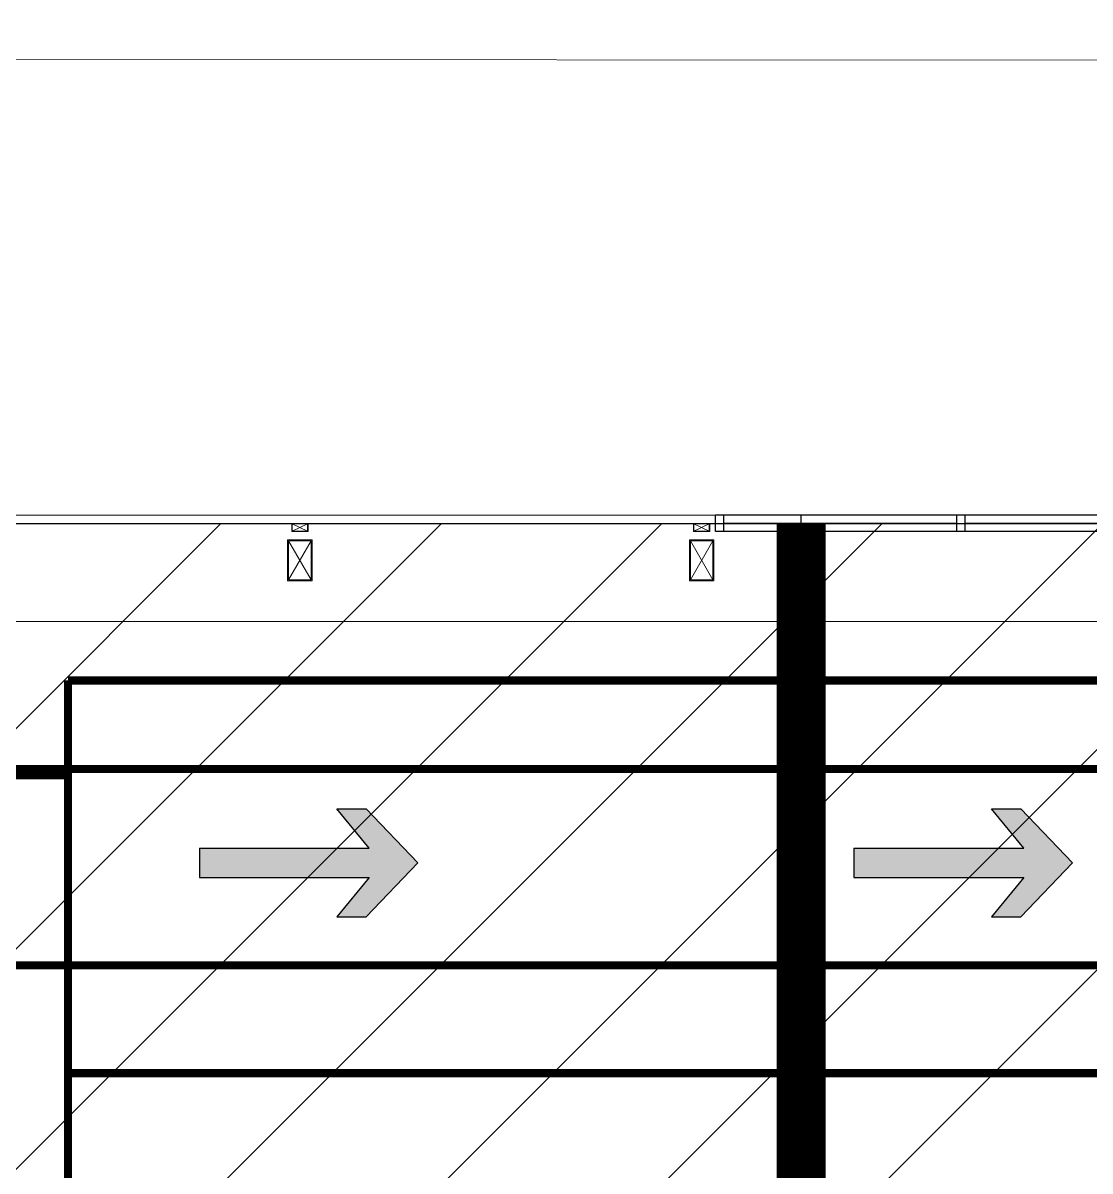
# Model space of a CAD drawing. Header units: millimetres. Extents: x 4739419 to 5837985, y 2291271 to 3446271.
# Drawn here: x 4965879 to 4972400, y 2529033 to 2536050 of the extents above; entities that cross this region are included whole.
import ezdxf

# ---------------------------------------------------------------- set-up
doc = ezdxf.new("R2010")
doc.units = ezdxf.units.MM
doc.linetypes.add('XR-평면도$0$HIDDEN2', pattern=[4.7625, 3.175, -1.5875])
doc.layers.get('0').update_dxf_attribs({"color": 255})
for name, color, linetype in [('HEB- Saw Cut(PC Topping)', 5, 'Continuous'), ('HEB-Angle joint', 1, 'Continuous'), ('HEB-Area(PC Topping)', 3, 'Continuous'), ('XR-평면도$0$보행동선', 9, 'Continuous')]:
    doc.layers.add(name, color=color, linetype=linetype)
for name, color, linetype, lineweight in [('XR-평면도$0$A-CNTL', 9, 'Continuous', 15), ('XR-평면도$0$A-DWXM-WIND', 9, 'Continuous', 25), ('XR-평면도$0$A-SECT-LIN2', 9, 'Continuous', 20), ('XR-평면도$0$A-SECT-LIN3', 9, 'Continuous', 18), ('XR-평면도$0$A-STXS-SETB', 9, 'Continuous', 20), ('XR-평면도$0$A-WAXM-DRYW', 9, 'Continuous', 25), ('XR-평면도$0$A-WAXM-PANL', 9, 'Continuous', 20), ('XR-평면도$0$A-XXXX-OPEN', 9, 'Continuous', 15)]:
    doc.layers.add(name, color=color, linetype=linetype, lineweight=lineweight)

# ---------------------------------------------------------------- blocks, each defined once
blk = doc.blocks.new('XR-평면도$0$중심선(210216)')
at = {"layer": 'XR-평면도$0$A-CNTL', "ltscale": 300}
blk.add_lwpolyline([(-10000, 196000), (186000, 196000)], dxfattribs=at)
blk = doc.blocks.new('XR-평면도$0$win1')
at = {"layer": 'XR-평면도$0$A-DWXM-WIND'}
for p, q in [((-1500, 100), (-1500, 0)), ((-1500, 100), (-1450, 100)), ((-1450, 100), (-1450, 0)), ((-1450, 100), (-25, 100)), ((-25, 100), (25, 100)), ((-25, 100), (-25, 0)), ((25, 100), (25, 0)), ((25, 100), (1450, 100)), ((1450, 100), (1450, 0)), ((1450, 100), (1500, 100)), ((1500, 100), (1500, 0)), ((-1450, 50), (-25, 50)), ((-1450, 0), (-25, 0)), ((-25, 0), (25, 0)), ((25, 50), (1450, 50)), ((25, 0), (1450, 0)), ((-1500, 0), (-1450, 0)), ((1450, 0), (1500, 0))]:
    blk.add_line(p, q, dxfattribs=at)
blk = doc.blocks.new('XR-평면도$0$aw13pan4f~8f')
at = {"layer": 'XR-평면도$0$A-SECT-LIN2'}
for points in [[(6010, 50), (6010, 300), (6160, 300), (6160, 50)], [(8465, 50), (8465, 300), (8615, 300), (8615, 50)], [(6135, -50), (6035, -50), (6035, 0), (6135, 0)], [(8590, -50), (8490, -50), (8490, 0), (8590, 0)]]:
    blk.add_lwpolyline(points, close=True, dxfattribs=at)
at = {"layer": 'XR-평면도$0$A-SECT-LIN3'}
for points in [[(6016, 56), (6016, 294), (6154, 294), (6154, 56)], [(8471, 56), (8471, 294), (8609, 294), (8609, 56)], [(6132, -47), (6038, -47), (6038, -3), (6132, -3)], [(8587, -47), (8493, -47), (8493, -3), (8587, -3)]]:
    blk.add_lwpolyline(points, close=True, dxfattribs=at)
at = {"layer": 'XR-평면도$0$A-WAXM-PANL'}
for points in [[(11000, -50), (6000, -50)], [(6000, -50), (6000, -100)], [(6000, -100), (11000, -100)]]:
    blk.add_lwpolyline(points, dxfattribs=at)
at = {"layer": 'XR-평면도$0$A-XXXX-OPEN'}
for p, q in [((6016, 294), (6154, 56)), ((6154, 294), (6016, 56)), ((8471, 294), (8609, 56)), ((8609, 294), (8471, 56)), ((6038, -47), (6132, -3)), ((6132, -47), (6038, -3)), ((8493, -47), (8587, -3)), ((8587, -47), (8493, -3))]:
    blk.add_line(p, q, dxfattribs=at)
at = {"layer": 'XR-평면도$0$A-WAXM-DRYW'}
blk.add_blockref('XR-평면도$0$win1', (4500, -100), dxfattribs=at)
blk = doc.blocks.new('XR-평면도$0$aw13aw14 4f~8f')
at = {"rotation": 180}
blk.add_blockref('XR-평면도$0$aw13pan4f~8f', (236693, 1726670.6), dxfattribs=at)
blk = doc.blocks.new('XR-평면도$0$keep clear')
at = {"layer": 'XR-평면도$0$보행동선'}
h = blk.add_hatch(color=256, dxfattribs=at)
h.dxf.hatch_style = 1
h.paths.add_polyline_path([(11925.4, 110), (11925.4, -70), (12963.7, -70), (12765.4, -310), (12945.4, -310), (13260.4, 20), (12945.4, 350), (12765.4, 350), (12963.7, 110)])
h.paths.add_polyline_path([(15925.4, 110), (15925.4, -70), (16963.7, -70), (16765.4, -310), (16945.4, -310), (17260.4, 20), (16945.4, 350), (16765.4, 350), (16963.7, 110)])
h.paths.add_polyline_path([(19925.4, 110), (19925.4, -70), (20963.7, -70), (20765.4, -310), (20945.4, -310), (21260.4, 20), (20945.4, 350), (20765.4, 350), (20963.7, 110)])
h.paths.add_polyline_path([(5199.1, 20), (5514.1, -310), (5694.1, -310), (5495.8, -70), (6534.1, -70), (6534.1, 110), (5495.8, 110), (5694.1, 350), (5514.1, 350)])
h.paths.add_polyline_path([(1199.1, 20), (1514.1, -310), (1694.1, -310), (1495.8, -70), (2534.1, -70), (2534.1, 110), (1495.8, 110), (1694.1, 350), (1514.1, 350)])
h.paths.add_polyline_path([(-2800.9, 20), (-2485.9, -310), (-2305.9, -310), (-2504.2, -70), (-1465.9, -70), (-1465.9, 110), (-2504.2, 110), (-2305.9, 350), (-2485.9, 350)])
for p, q in [((-2800.9, 20), (-2485.9, 350)), ((-2504.2, 110), (-2305.9, 350)), ((-2305.9, 350), (-2485.9, 350)), ((1199.1, 20), (1514.1, 350)), ((1495.8, 110), (1694.1, 350)), ((1694.1, 350), (1514.1, 350)), ((-1465.9, 110), (-2504.2, 110)), ((-1465.9, 110), (-1465.9, -70)), ((2534.1, 110), (1495.8, 110)), ((2534.1, 110), (2534.1, -70)), ((-2800.9, 20), (-2485.9, -310)), ((1199.1, 20), (1514.1, -310)), ((-1465.9, -70), (-2504.2, -70)), ((-2504.2, -70), (-2305.9, -310)), ((2534.1, -70), (1495.8, -70)), ((1495.8, -70), (1694.1, -310)), ((-2305.9, -310), (-2485.9, -310)), ((1694.1, -310), (1514.1, -310))]:
    blk.add_line(p, q, dxfattribs=at)
blk = doc.blocks.new('XR-평면도$0$보행통로(상온창고)')
at = {"layer": 'XR-평면도$0$보행동선', "linetype": 'XR-평면도$0$HIDDEN2', "ltscale": 100, "const_width": 50}
blk.add_lwpolyline([(105150, 191799.3), (73350, 191799.3), (73350, 192999.3), (105150, 192999.3), (105150, 191799.3)], dxfattribs=at)
at = {"layer": 'XR-평면도$0$보행동선', "xscale": -1}
blk.add_blockref('XR-평면도$0$keep clear', (98479.7, 192406), dxfattribs=at)

msp = doc.modelspace()

# ---------------------------------------------------------------- hatches: boundary and pattern name
at = {"layer": 'HEB-Area(PC Topping)', "transparency": 33554559}
h = msp.add_hatch(dxfattribs=at)
h.set_pattern_fill('ANSI31', color=256, scale=300)
h.paths.add_polyline_path([(4909511.8, 2517631.7), (4922154.5, 2517631.7), (4922154.5, 2532991.2), (4976661.8, 2532991.2), (4976661.8, 2522091.2), (4980461.8, 2522091.2), (4980461.8, 2532991.2), (5030114.5, 2532991.2), (5030114.5, 2520031.7), (5042711.8, 2520031.7), (5042711.8, 2491306.2), (4932111.8, 2491231.7), (4932111.8, 2488060.8), (4909511.8, 2488060.8)])

# ---------------------------------------------------------------- linework, layer by layer
at = {"layer": 'HEB- Saw Cut(PC Topping)', "const_width": 50}
for points in [[(4966154.5, 2532031.7), (4975114.5, 2532031.7), (4975114.5, 2491260.7)], [(4966154.5, 2491254.6), (4966154.5, 2532031.7)], [(4964164.5, 2531451.7), (4966154.5, 2531451.7)], [(4966154.5, 2529631.7), (4975114.5, 2529631.7)]]:
    msp.add_lwpolyline(points, dxfattribs=at)
at = {"layer": 'HEB-Angle joint', "const_width": 300}
msp.add_lwpolyline([(4970634.5, 2491231.7), (4970634.5, 2532991.2)], dxfattribs=at)
at = {"layer": 'HEB-Area(PC Topping)', "color": 0}
msp.add_lwpolyline([(4937613.4, 2491231.7), (4949192, 2491231.7), (4949192, 2491231.7), (4970634.5, 2491231.7), (4970634.5, 2533041.2)], dxfattribs=at)
at = {"layer": 'HEB-Area(PC Topping)'}
msp.add_lwpolyline([(4976661.8, 2455391.2), (4949611.8, 2455391.2), (4949611.8, 2458391.2), (4947611.8, 2458391.2), (4947611.8, 2455391.2), (4920561.8, 2455391.2), (4920561.8, 2454891.2), (4909511.8, 2454891.2), (4909511.8, 2522091.2), (4914511.8, 2522091.2), (4914511.8, 2532391.2), (4914511.8, 2532991.2), (5037711.8, 2532991.2)], dxfattribs=at)
at = {"layer": 'XR-평면도$0$A-STXS-SETB', "color": 4, "ltscale": 500}
for points in [[(4844843, 2448034.3), (4871793.3, 2529201.4), (4885107, 2538766.7), (4921455.8, 2539781.8), (4935351.6, 2536975.7), (4940940.5, 2535847.1), (4987917, 2535810), (4995655.5, 2537422.8), (5006000.7, 2539249.3), (5013636.5, 2540415.6), (5049757.1, 2541146.5), (5052755.5, 2538097.1), (5052755.1, 2537762.5), (5052754.7, 2536393.6), (5052875.3, 2532696.5), (5052636.9, 2454063.4), (5052514.7, 2378822.5), (5052275, 2329675.5), (5049244.3, 2326719.8), (4858406.9, 2326348), (4858273.2, 2347939.8), (4826596.4, 2393257.5), (4844842.7, 2448033.4, 0.000241)], [(4844843, 2448034.3), (4871793.3, 2529201.4), (4885107, 2538766.7), (4921455.8, 2539781.8), (4935351.6, 2536975.7), (4940940.5, 2535847.1), (4987917, 2535810), (4995655.5, 2537422.8), (5006000.7, 2539249.3), (5013636.5, 2540415.6), (5049757.1, 2541146.5), (5052755.6, 2538097.1), (5052755.1, 2537762.5), (5052754.7, 2536393.6), (5052875.3, 2532696.5), (5052636.9, 2454063.4), (5052514.7, 2378822.5), (5052275, 2329675.5), (5049244.4, 2326719.8), (4858406.9, 2326348), (4858273.2, 2347939.8), (4826596.4, 2393257.5), (4844842.7, 2448033.4, 0.000241)], [(4844843, 2448034.3), (4871793.3, 2529201.4), (4885107, 2538766.7), (4921455.8, 2539781.8), (4935351.6, 2536975.7), (4940940.5, 2535847.1), (4987917, 2535810), (4995655.5, 2537422.8), (5006000.7, 2539249.3), (5013636.5, 2540415.6), (5049757.1, 2541146.5), (5052755.6, 2538097.1), (5052755.1, 2537762.5), (5052754.7, 2536393.6), (5052875.3, 2532696.5), (5052636.9, 2454063.4), (5052514.7, 2378822.5), (5052275, 2329675.5), (5049244.4, 2326719.8), (4858406.9, 2326348), (4858273.2, 2347939.8), (4826596.4, 2393257.5), (4844842.7, 2448033.4, 0.000241)]]:
    msp.add_lwpolyline(points, format="xyb", close=True, dxfattribs=at)

# ---------------------------------------------------------------- block references
for name, p in [('XR-평면도$0$aw13aw14 4f~8f', (4739418.8, 806270.6)), ('XR-평면도$0$aw13aw14 4f~8f', (4739418.8, 806270.6)), ('XR-평면도$0$aw13aw14 4f~8f', (4739418.8, 806270.6)), ('XR-평면도$0$보행통로(상온창고)', (4871011.8, 2338491.2)), ('XR-평면도$0$보행통로(상온창고)', (4871011.8, 2338491.2)), ('XR-평면도$0$보행통로(상온창고)', (4871011.8, 2338491.2))]:
    msp.add_blockref(name, p)
at = {"layer": 'XR-평면도$0$A-CNTL'}
msp.add_blockref('XR-평면도$0$중심선(210216)', (4866111.8, 2336391.2), dxfattribs=at)

doc.saveas('drawing.dxf')
